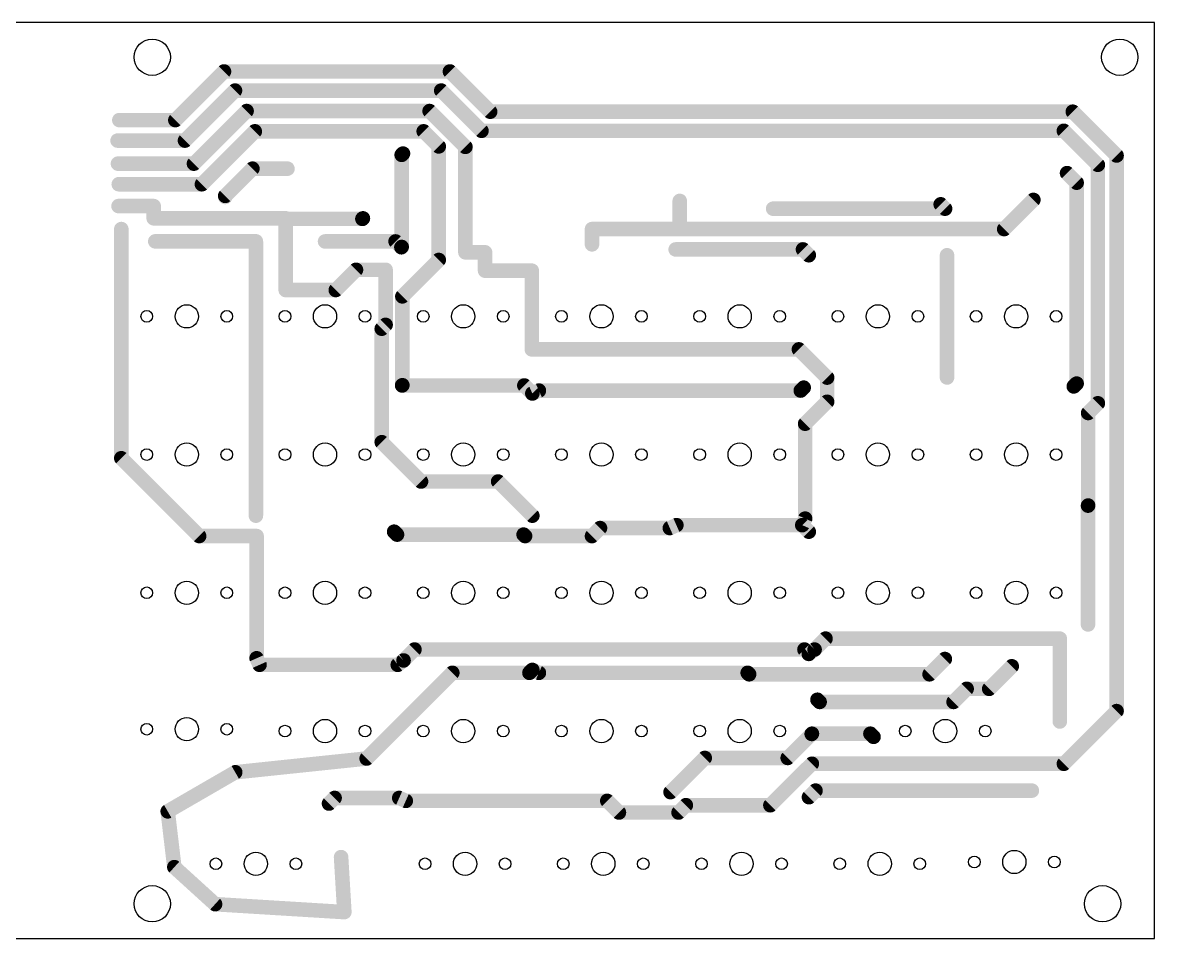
# Model space of a CAD drawing. Extents: x -7 to 304, y -10 to 116.
# Drawn here: x 148.4 to 304, y -9.5 to 116.4 of the extents above; entities that cross this region are included whole.
import ezdxf

# ---------------------------------------------------------------- set-up
doc = ezdxf.new("R2010")
doc.units = 0
doc.header["$MEASUREMENT"] = 0
doc.layers.add('1', color=12, linetype='CONTINUOUS')
doc.layers.add('20', color=31, linetype='CONTINUOUS')

msp = doc.modelspace()

# ---------------------------------------------------------------- linework, layer by layer
at = {"layer": '1', "const_width": 2}
for points in [[(176.1129, 109.66), (169.4279, 102.975)], [(207.17, 109.66), (176.1129, 109.66)], [(212.7, 104.13), (207.17, 109.66)], [(177.6262, 107.035), (170.7512, 100.16)], [(205.975, 107.035), (177.6262, 107.035)], [(211.505, 101.505), (205.975, 107.035)], [(179.2212, 104.22), (171.9912, 96.99)], [(204.38, 104.22), (179.2212, 104.22)], [(204.38, 104.22), (209.3, 99.3)], [(292.7899, 104.13), (212.7, 104.13)], [(298.8066, 98.1133), (292.7899, 104.13)], [(169.4279, 102.975), (161.73, 102.975)], [(170.7512, 100.16), (161.49, 100.16)], [(180.3496, 101.43), (173.0796, 94.16)], [(203.5654, 101.43), (180.3496, 101.43)], [(203.5654, 101.43), (205.635, 99.3605)], [(291.5566, 101.505), (211.505, 101.505)], [(296.2316, 96.83), (291.5566, 101.505)], [(205.635, 99.3605), (205.635, 83.7495)], [(209.3, 99.3), (209.3, 84.8006)], [(200.72, 98.38), (200.54, 98.2)], [(200.54, 98.2), (200.54, 85.54)], [(298.8066, 21.7412), (298.8066, 98.1133)], [(171.9912, 96.99), (161.54, 96.99)], [(180.02, 96.3), (176.28, 92.56)], [(184.84, 96.3), (180.02, 96.3)], [(293.316, 94.374), (292, 95.69)], [(296.2316, 64.0516), (296.2316, 96.83)], [(173.0796, 94.16), (161.65, 94.16)], [(293.316, 94.374), (293.316, 66.761)], [(176.28, 92.415), (176.28, 92.56)], [(166.45, 91.16), (161.62, 91.16)], [(166.45, 89.48), (166.45, 91.16)], [(238.76, 91.87), (238.76, 88)], [(251.6, 90.8), (275.23, 90.8)], [(275.23, 90.8), (274.63, 91.4)], [(287.37, 92.01), (283.36, 88)], [(184.595, 89.48), (166.45, 89.48)], [(184.595, 89.4), (184.595, 89.48)], [(195.14, 89.4), (184.595, 89.4)], [(184.595, 79.62), (184.595, 89.4)], [(195.21, 89.47), (195.14, 89.4)], [(162, 88), (162, 56.5)], [(226.7, 85.9), (226.7, 88)], [(238.76, 88), (226.7, 88)], [(283.36, 88), (238.76, 88)], [(166.67, 86.31), (180.5, 86.31)], [(180.5, 48.6), (180.5, 86.31)], [(199.7, 86.3), (190.01, 86.3)], [(199.7, 86.3), (200.5, 85.5)], [(200.5, 85.5), (200.54, 85.54)], [(209.3, 84.8006), (212, 84.8006)], [(212, 84.8006), (212, 82.28)], [(238.2, 85.2), (255.7, 85.2)], [(255.7, 85.2), (256.5, 84.4)], [(205.635, 83.7495), (200.635, 78.7495)], [(275.5, 67.6), (275.5, 84.4)], [(191.48, 79.62), (194.26, 82.4)], [(194.26, 82.4), (198.33, 82.4)], [(198.33, 82.4), (198.33, 74.83)], [(212, 82.28), (218.425, 82.28)], [(218.425, 71.46), (218.425, 82.28)], [(184.595, 79.62), (191.48, 79.62)], [(200.635, 78.7495), (200.635, 66.535)], [(198.33, 74.83), (197.8, 74.3)], [(197.8, 74.3), (197.8, 58.7)], [(255.14, 71.46), (218.425, 71.46)], [(255.14, 71.46), (259.02, 67.58)], [(259.02, 64.26), (259.02, 67.58)], [(200.635, 66.535), (200.6, 66.5)], [(200.6, 66.5), (217.4, 66.5)], [(217.4, 66.5), (218.5, 65.4)], [(255.4, 65.8), (255.8, 66.2)], [(292.925, 66.37), (293.316, 66.761)], [(219.4, 65.8), (218.5, 65.4)], [(219.4, 65.8), (255.4, 65.8)], [(259.02, 64.26), (256, 61.24)], [(296.2316, 64.0516), (294.9, 62.72)], [(256, 61.24), (256, 48.2)], [(294.9, 62.72), (294.9, 50)], [(197.8, 58.7), (203.2, 53.3)], [(162, 56.5), (172.7, 45.8)], [(203.2, 53.3), (213.8, 53.3)], [(213.8, 53.3), (218.5, 48.6)], [(294.9, 50), (294.88, 49.98)], [(294.88, 49.98), (294.88, 33.65)], [(237.4, 46.9), (238.3, 47.3)], [(238.3, 47.3), (255.6, 47.3)], [(256, 48.2), (255.6, 47.3)], [(255.6, 47.3), (256.5, 46.4)], [(172.7, 45.8), (180.6, 45.8)], [(180.6, 45.8), (180.6, 29)], [(199.9, 46), (199.5, 46.4)], [(217.3, 46), (199.9, 46)], [(217.5, 45.8), (217.3, 46)], [(226.7, 45.8), (217.5, 45.8)], [(227.8, 46.9), (226.7, 45.8)], [(237.4, 46.9), (227.8, 46.9)], [(257.3, 30.2), (258.8, 31.7)], [(258.8, 31.7), (291, 31.7)], [(291, 31.7), (291, 20.31)], [(200.8, 28.7), (202.3, 30.2)], [(202.3, 30.2), (255.9, 30.2)], [(255.9, 30.2), (256.5, 29.6)], [(257.3, 30.2), (256.5, 29.6)], [(180.6, 29), (181, 28.1)], [(200.8, 28.7), (200, 28.1)], [(273.1, 26.8), (275.2, 28.9)], [(200, 28.1), (181, 28.1)], [(218.1, 27), (218.5, 27.4)], [(219.4, 27), (218.5, 27.4)], [(281.3, 24.8), (284.4, 27.9)], [(195.725, 15.225), (207.5, 27)], [(207.5, 27), (218.1, 27)], [(219.4, 27), (248.1, 27)], [(248.1, 27), (248.3, 26.8)], [(248.3, 26.8), (273.1, 26.8)], [(276.4, 23), (278.2, 24.8)], [(278.2, 24.8), (281.3, 24.8)], [(257.69, 23.3), (257.99, 23)], [(257.99, 23), (276.4, 23)], [(291.5654, 14.5), (298.8066, 21.7412)], [(256.9, 18.6), (253.6, 15.3)], [(256.9, 18.6), (256.93, 18.63)], [(264.97, 18.63), (256.93, 18.63)], [(265.4, 18.2), (264.97, 18.63)], [(177.66, 13.33), (195.725, 15.225)], [(242.2, 15.3), (237.5, 10.6)], [(253.6, 15.3), (242.2, 15.3)], [(168.38, 7.96), (177.66, 13.33)], [(251.22, 8.8), (256.92, 14.5)], [(256.92, 14.5), (291.5654, 14.5)], [(256.52, 9.91), (257.42, 10.81)], [(287.16, 10.81), (257.42, 10.81)], [(191.32, 9.8), (190.55, 9.03)], [(200.2, 9.8), (191.32, 9.8)], [(201.1, 9.4), (200.2, 9.8)], [(201.1, 9.4), (228.8, 9.4)], [(228.8, 9.4), (230.4, 7.8)], [(238.6, 7.8), (239.6, 8.8)], [(239.6, 8.8), (251.22, 8.8)], [(168.38, 7.96), (169.29, 0.29)], [(230.4, 7.8), (238.6, 7.8)], [(192.66, -5.89), (192.21, 1.67)], [(169.29, 0.29), (174.89, -4.8)], [(174.89, -4.8), (192.66, -5.89)]]:
    msp.add_lwpolyline(points, dxfattribs=at)
at = {"layer": '1', "const_width": 1}
for points in [[(176.1129, 110.16, 1), (176.1129, 109.16)], [(176.4664, 109.3064, 1), (175.7593, 110.0136)], [(207.5236, 110.0136, 1), (206.8164, 109.3064)], [(207.17, 109.16, 1), (207.17, 110.16)], [(177.6262, 107.535, 1), (177.6262, 106.535)], [(177.9798, 106.6814, 1), (177.2727, 107.3886)], [(206.3286, 107.3886, 1), (205.6214, 106.6814)], [(205.975, 106.535, 1), (205.975, 107.535)], [(179.2212, 104.72, 1), (179.2212, 103.72)], [(179.5748, 103.8664, 1), (178.8677, 104.5736)], [(204.7336, 104.5736, 1), (204.0264, 103.8664)], [(204.38, 103.72, 1), (204.38, 104.72)], [(212.7, 104.63, 1), (212.7, 103.63)], [(212.3464, 103.7764, 1), (213.0536, 104.4836)], [(293.1435, 104.4836, 1), (292.4364, 103.7764)], [(292.7899, 103.63, 1), (292.7899, 104.63)], [(161.73, 103.475, 1), (161.73, 102.475)], [(169.0743, 103.3286, 1), (169.7814, 102.6214)], [(169.4279, 102.475, 1), (169.4279, 103.475)], [(161.49, 100.66, 1), (161.49, 99.66)], [(170.7512, 99.66, 1), (170.7512, 100.66)], [(180.3496, 101.93, 1), (180.3496, 100.93)], [(180.7031, 101.0764, 1), (179.996, 101.7836)], [(203.919, 101.7836, 1), (203.2119, 101.0764)], [(203.5654, 100.93, 1), (203.5654, 101.93)], [(211.505, 102.005, 1), (211.505, 101.005)], [(211.1514, 101.1514, 1), (211.8586, 101.8586)], [(291.9102, 101.8586, 1), (291.203, 101.1514)], [(291.5566, 101.005, 1), (291.5566, 102.005)], [(170.3977, 100.5136, 1), (171.1048, 99.8064)], [(206.135, 99.3605, 1), (205.135, 99.3605)], [(205.2814, 99.0069, 1), (205.9886, 99.714)], [(209.8, 99.3, 1), (208.8, 99.3)], [(208.9464, 98.9464, 1), (209.6536, 99.6536)], [(200.1864, 98.5536, 1), (200.8936, 97.8464)], [(201.04, 98.2, 1), (200.04, 98.2)], [(201.0736, 98.0264, 1), (200.3664, 98.7336)], [(299.3066, 98.1133, 1), (298.3066, 98.1133)], [(298.453, 97.7598, 1), (299.1602, 98.4669)], [(161.54, 97.49, 1), (161.54, 96.49)], [(171.6377, 97.3436, 1), (172.3448, 96.6364)], [(171.9912, 96.49, 1), (171.9912, 97.49)], [(180.02, 96.8, 1), (180.02, 95.8)], [(180.3736, 95.9464, 1), (179.6664, 96.6536)], [(184.84, 95.8, 1), (184.84, 96.8)], [(292.3536, 96.0436, 1), (291.6464, 95.3364)], [(296.7316, 96.83, 1), (295.7316, 96.83)], [(295.878, 96.4764, 1), (296.5852, 97.1836)], [(161.65, 94.66, 1), (161.65, 93.66)], [(172.726, 94.5136, 1), (173.4331, 93.8064)], [(173.0796, 93.66, 1), (173.0796, 94.66)], [(293.816, 94.374, 1), (292.816, 94.374)], [(292.9624, 94.0204, 1), (293.6696, 94.7276)], [(175.9264, 92.9136, 1), (176.6336, 92.2064)], [(176.78, 92.56, 1), (175.78, 92.56)], [(161.62, 91.66, 1), (161.62, 90.66)], [(166.95, 91.16, 1), (165.95, 91.16)], [(166.45, 90.66, 1), (166.45, 91.66)], [(175.78, 92.415, 1), (176.78, 92.415)], [(239.26, 91.87, 1), (238.26, 91.87)], [(251.6, 91.3, 1), (251.6, 90.3)], [(274.9836, 91.7536, 1), (274.2764, 91.0464)], [(275.23, 90.3, 1), (275.23, 91.3)], [(287.7236, 91.6564, 1), (287.0164, 92.3636)], [(166.45, 89.98, 1), (166.45, 88.98)], [(185.095, 89.48, 1), (184.095, 89.48)], [(184.595, 89.9, 1), (184.595, 88.9)], [(185.095, 89.4, 1), (184.095, 89.4)], [(184.595, 88.98, 1), (184.595, 89.98)], [(194.7864, 89.7536, 1), (195.4936, 89.0464)], [(195.5636, 89.1164, 1), (194.8564, 89.8236)], [(195.14, 88.9, 1), (195.14, 89.9)], [(274.8764, 90.4464, 1), (275.5836, 91.1536)], [(162.5, 88, 1), (161.5, 88)], [(165.95, 89.48, 1), (166.95, 89.48)], [(184.095, 89.4, 1), (185.095, 89.4)], [(227.2, 88, 1), (226.2, 88)], [(226.7, 88.5, 1), (226.7, 87.5)], [(238.76, 88.5, 1), (238.76, 87.5)], [(238.76, 87.5, 1), (238.76, 88.5)], [(283.0064, 88.3536, 1), (283.7136, 87.6464)], [(283.36, 87.5, 1), (283.36, 88.5)], [(166.67, 86.81, 1), (166.67, 85.81)], [(181, 86.31, 1), (180, 86.31)], [(180.5, 85.81, 1), (180.5, 86.81)], [(190.01, 86.8, 1), (190.01, 85.8)], [(200.0536, 86.6536, 1), (199.3464, 85.9464)], [(199.7, 85.8, 1), (199.7, 86.8)], [(238.26, 88, 1), (239.26, 88)], [(200.1464, 85.8536, 1), (200.8536, 85.1464)], [(200.04, 85.54, 1), (201.04, 85.54)], [(200.1464, 85.1464, 1), (200.8536, 85.8536)], [(200.8936, 85.1864, 1), (200.1864, 85.8936)], [(209.3, 85.3006, 1), (209.3, 84.3006)], [(212.5, 84.8006, 1), (211.5, 84.8006)], [(212, 84.3006, 1), (212, 85.3006)], [(226.2, 85.9, 1), (227.2, 85.9)], [(238.2, 85.7, 1), (238.2, 84.7)], [(256.0536, 85.5536, 1), (255.3464, 84.8464)], [(255.7, 84.7, 1), (255.7, 85.7)], [(205.135, 83.7495, 1), (206.135, 83.7495)], [(205.9886, 83.396, 1), (205.2814, 84.1031)], [(208.8, 84.8006, 1), (209.8, 84.8006)], [(256.1464, 84.0464, 1), (256.8536, 84.7536)], [(276, 84.4, 1), (275, 84.4)], [(194.26, 82.9, 1), (194.26, 81.9)], [(194.6136, 82.0464, 1), (193.9064, 82.7536)], [(198.83, 82.4, 1), (197.83, 82.4)], [(198.33, 81.9, 1), (198.33, 82.9)], [(212, 82.78, 1), (212, 81.78)], [(211.5, 82.28, 1), (212.5, 82.28)], [(218.925, 82.28, 1), (217.925, 82.28)], [(218.425, 81.78, 1), (218.425, 82.78)], [(184.595, 80.12, 1), (184.595, 79.12)], [(184.095, 79.62, 1), (185.095, 79.62)], [(191.1264, 79.9736, 1), (191.8336, 79.2664)], [(191.48, 79.12, 1), (191.48, 80.12)], [(201.135, 78.7495, 1), (200.135, 78.7495)], [(200.2814, 79.1031, 1), (200.9886, 78.396)], [(197.4464, 74.6536, 1), (198.1536, 73.9464)], [(198.3, 74.3, 1), (197.3, 74.3)], [(197.83, 74.83, 1), (198.83, 74.83)], [(198.6836, 74.4764, 1), (197.9764, 75.1836)], [(218.425, 71.96, 1), (218.425, 70.96)], [(217.925, 71.46, 1), (218.925, 71.46)], [(255.4936, 71.8136, 1), (254.7864, 71.1064)], [(255.14, 70.96, 1), (255.14, 71.96)], [(259.52, 67.58, 1), (258.52, 67.58)], [(200.2464, 66.8536, 1), (200.9536, 66.1464)], [(200.6, 67, 1), (200.6, 66)], [(200.135, 66.535, 1), (201.135, 66.535)], [(200.9886, 66.1814, 1), (200.2814, 66.8886)], [(217.7536, 66.8536, 1), (217.0464, 66.1464)], [(217.4, 66, 1), (217.4, 67)], [(256.1536, 65.8464, 1), (255.4464, 66.5536)], [(258.6664, 67.2264, 1), (259.3736, 67.9336)], [(275, 67.6, 1), (276, 67.6)], [(292.5714, 66.7236, 1), (293.2786, 66.0164)], [(292.816, 66.761, 1), (293.816, 66.761)], [(293.6696, 66.4074, 1), (292.9624, 67.1146)], [(218.2969, 65.8569, 1), (218.7031, 64.9431)], [(218.1464, 65.0464, 1), (218.8536, 65.7536)], [(219.4, 66.3, 1), (219.4, 65.3)], [(219.6031, 65.3431, 1), (219.1969, 66.2569)], [(255.0464, 66.1536, 1), (255.7536, 65.4464)], [(255.4, 65.3, 1), (255.4, 66.3)], [(258.52, 64.26, 1), (259.52, 64.26)], [(259.3736, 63.9064, 1), (258.6664, 64.6136)], [(295.7316, 64.0516, 1), (296.7316, 64.0516)], [(296.5852, 63.698, 1), (295.878, 64.4052)], [(256.5, 61.24, 1), (255.5, 61.24)], [(294.5464, 63.0736, 1), (295.2536, 62.3664)], [(295.4, 62.72, 1), (294.4, 62.72)], [(255.6464, 61.5936, 1), (256.3536, 60.8864)], [(198.1536, 59.0536, 1), (197.4464, 58.3464)], [(197.3, 58.7, 1), (198.3, 58.7)], [(162.3536, 56.8536, 1), (161.6464, 56.1464)], [(161.5, 56.5, 1), (162.5, 56.5)], [(203.2, 53.8, 1), (203.2, 52.8)], [(202.8464, 52.9464, 1), (203.5536, 53.6536)], [(214.1536, 53.6536, 1), (213.4464, 52.9464)], [(213.8, 52.8, 1), (213.8, 53.8)], [(294.5264, 50.3336, 1), (295.2336, 49.6264)], [(295.38, 49.98, 1), (294.38, 49.98)], [(294.4, 50, 1), (295.4, 50)], [(295.2536, 49.6464, 1), (294.5464, 50.3536)], [(180, 48.6, 1), (181, 48.6)], [(218.1464, 48.2464, 1), (218.8536, 48.9536)], [(238.3, 47.8, 1), (238.3, 46.8)], [(238.5031, 46.8431, 1), (238.0969, 47.7569)], [(255.9536, 47.6536, 1), (255.2464, 46.9464)], [(255.5, 48.2, 1), (256.5, 48.2)], [(256.4569, 47.9969, 1), (255.5431, 48.4031)], [(255.6, 46.8, 1), (255.6, 47.8)], [(172.7, 46.3, 1), (172.7, 45.3)], [(181.1, 45.8, 1), (180.1, 45.8)], [(180.6, 45.3, 1), (180.6, 46.3)], [(199.8536, 46.7536, 1), (199.1464, 46.0464)], [(199.9, 46.5, 1), (199.9, 45.5)], [(199.5464, 45.6464, 1), (200.2536, 46.3536)], [(217.6536, 46.3536, 1), (216.9464, 45.6464)], [(217.5, 46.3, 1), (217.5, 45.3)], [(217.3, 45.5, 1), (217.3, 46.5)], [(226.7, 45.3, 1), (226.7, 46.3)], [(227.8, 47.4, 1), (227.8, 46.4)], [(228.1536, 46.5464, 1), (227.4464, 47.2536)], [(237.1969, 47.3569, 1), (237.6031, 46.4431)], [(237.4, 46.4, 1), (237.4, 47.4)], [(255.1431, 47.5031, 1), (256.0569, 47.0969)], [(256.1464, 46.0464, 1), (256.8536, 46.7536)], [(172.3464, 45.4464, 1), (173.0536, 46.1536)], [(217.1464, 45.4464, 1), (217.8536, 46.1536)], [(226.3464, 46.1536, 1), (227.0536, 45.4464)], [(258.8, 32.2, 1), (258.8, 31.2)], [(259.1536, 31.3464, 1), (258.4464, 32.0536)], [(291.5, 31.7, 1), (290.5, 31.7)], [(291, 31.2, 1), (291, 32.2)], [(294.38, 33.65, 1), (295.38, 33.65)], [(202.3, 30.7, 1), (202.3, 29.7)], [(202.6536, 29.8464, 1), (201.9464, 30.5536)], [(256.2536, 30.5536, 1), (255.5464, 29.8464)], [(255.9, 29.7, 1), (255.9, 30.7)], [(257.6, 29.8, 1), (257, 30.6)], [(181.0569, 29.2031, 1), (180.1431, 28.7969)], [(201.1, 28.3, 1), (200.5, 29.1)], [(256.2, 30, 1), (256.8, 29.2)], [(256.1464, 29.2464, 1), (256.8536, 29.9536)], [(256.9464, 30.5536, 1), (257.6536, 29.8464)], [(275.5536, 28.5464, 1), (274.8464, 29.2536)], [(180.1, 29, 1), (181.1, 29)], [(181, 28.6, 1), (181, 27.6)], [(180.5431, 27.8969, 1), (181.4569, 28.3031)], [(199.7, 28.5, 1), (200.3, 27.7)], [(200, 27.6, 1), (200, 28.6)], [(200.4464, 29.0536, 1), (201.1536, 28.3464)], [(218.7031, 27.8569, 1), (218.2969, 26.9431)], [(218.8536, 27.0464, 1), (218.1464, 27.7536)], [(284.7536, 27.5464, 1), (284.0464, 28.2536)], [(207.5, 27.5, 1), (207.5, 26.5)], [(207.8536, 26.6464, 1), (207.1464, 27.3536)], [(217.7464, 27.3536, 1), (218.4536, 26.6464)], [(218.1, 26.5, 1), (218.1, 27.5)], [(219.4, 27.5, 1), (219.4, 26.5)], [(219.1969, 26.5431, 1), (219.6031, 27.4569)], [(248.4536, 27.3536, 1), (247.7464, 26.6464)], [(248.3, 27.3, 1), (248.3, 26.3)], [(247.9464, 26.4464, 1), (248.6536, 27.1536)], [(248.1, 26.5, 1), (248.1, 27.5)], [(272.7464, 27.1536, 1), (273.4536, 26.4464)], [(273.1, 26.3, 1), (273.1, 27.3)], [(278.2, 25.3, 1), (278.2, 24.3)], [(278.5536, 24.4464, 1), (277.8464, 25.1536)], [(280.9464, 25.1536, 1), (281.6536, 24.4464)], [(281.3, 24.3, 1), (281.3, 25.3)], [(258.0436, 23.6536, 1), (257.3364, 22.9464)], [(257.99, 23.5, 1), (257.99, 22.5)], [(257.6364, 22.6464, 1), (258.3436, 23.3536)], [(276.0464, 23.3536, 1), (276.7536, 22.6464)], [(276.4, 22.5, 1), (276.4, 23.5)], [(298.3066, 21.7412, 1), (299.3066, 21.7412)], [(299.1602, 21.3876, 1), (298.453, 22.0947)], [(290.5, 20.31, 1), (291.5, 20.31)], [(256.5464, 18.9536, 1), (257.2536, 18.2464)], [(256.93, 19.13, 1), (256.93, 18.13)], [(257.2536, 18.2464, 1), (256.5464, 18.9536)], [(257.2836, 18.2764, 1), (256.5764, 18.9836)], [(265.3236, 18.9836, 1), (264.6164, 18.2764)], [(264.97, 18.13, 1), (264.97, 19.13)], [(265.0464, 17.8464, 1), (265.7536, 18.5536)], [(195.3714, 15.5786, 1), (196.0786, 14.8714)], [(195.7772, 14.7277, 1), (195.6728, 15.7223)], [(242.2, 15.8, 1), (242.2, 14.8)], [(242.5536, 14.9464, 1), (241.8464, 15.6536)], [(253.2464, 15.6536, 1), (253.9536, 14.9464)], [(253.6, 14.8, 1), (253.6, 15.8)], [(177.6078, 13.8273, 1), (177.7122, 12.8327)], [(177.9104, 12.8972, 1), (177.4096, 13.7628)], [(256.92, 15, 1), (256.92, 14)], [(257.2736, 14.1464, 1), (256.5664, 14.8536)], [(291.2119, 14.8536, 1), (291.919, 14.1464)], [(291.5654, 14, 1), (291.5654, 15)], [(237.1464, 10.9536, 1), (237.8536, 10.2464)], [(257.42, 11.31, 1), (257.42, 10.31)], [(257.7736, 10.4564, 1), (257.0664, 11.1636)], [(287.16, 10.31, 1), (287.16, 11.31)], [(190.1964, 9.3836, 1), (190.9036, 8.6764)], [(191.32, 10.3, 1), (191.32, 9.3)], [(191.6736, 9.4464, 1), (190.9664, 10.1536)], [(200.4031, 10.2569, 1), (199.9969, 9.3431)], [(200.2, 9.3, 1), (200.2, 10.3)], [(201.1, 9.9, 1), (201.1, 8.9)], [(200.8969, 8.9431, 1), (201.3031, 9.8569)], [(229.1536, 9.7536, 1), (228.4464, 9.0464)], [(228.8, 8.9, 1), (228.8, 9.9)], [(239.6, 9.3, 1), (239.6, 8.3)], [(239.9536, 8.4464, 1), (239.2464, 9.1536)], [(250.8664, 9.1536, 1), (251.5736, 8.4464)], [(251.22, 8.3, 1), (251.22, 9.3)], [(256.1664, 10.2636, 1), (256.8736, 9.5564)], [(168.8765, 8.0189, 1), (167.8835, 7.9011)], [(168.1296, 8.3928, 1), (168.6304, 7.5272)], [(230.4, 8.3, 1), (230.4, 7.3)], [(230.0464, 7.4464, 1), (230.7536, 8.1536)], [(238.2464, 8.1536, 1), (238.9536, 7.4464)], [(238.6, 7.3, 1), (238.6, 8.3)], [(192.7091, 1.6997, 1), (191.7109, 1.6403)], [(169.6263, 0.66, 1), (168.9537, -0.08)], [(168.7935, 0.2311, 1), (169.7865, 0.3489)], [(174.9206, -4.3009, 1), (174.8594, -5.2991)], [(174.5537, -5.17, 1), (175.2263, -4.43)], [(192.1609, -5.9197, 1), (193.1591, -5.8603)], [(192.6294, -6.3891, 1), (192.6906, -5.3909)]]:
    msp.add_lwpolyline(points, format="xyb", dxfattribs=at)
at = {"layer": '20'}
for p, q in [((304, 116.375), (-7.125, 116.375)), ((304, -9.5), (304, 116.375)), ((-7.125, -9.5), (304, -9.5))]:
    msp.add_line(p, q, dxfattribs=at)
for centre, radius in [((166.25, 111.625), 2.5), ((299.25, 111.625), 2.5), ((165.5, 76), 0.8), ((171, 76), 1.6), ((176.5, 76), 0.8), ((184.5, 76), 0.8), ((190, 76), 1.6), ((195.5, 76), 0.8), ((203.5, 76), 0.8), ((209, 76), 1.6), ((214.5, 76), 0.8), ((222.5, 76), 0.8), ((228, 76), 1.6), ((233.5, 76), 0.8), ((241.5, 76), 0.8), ((247, 76), 1.6), ((252.5, 76), 0.8), ((260.5, 76), 0.8), ((266, 76), 1.6), ((271.5, 76), 0.8), ((279.5, 76), 0.8), ((285, 76), 1.6), ((290.5, 76), 0.8), ((165.5, 57), 0.8), ((171, 57), 1.6), ((176.5, 57), 0.8), ((184.5, 57), 0.8), ((190, 57), 1.6), ((195.5, 57), 0.8), ((203.5, 57), 0.8), ((209, 57), 1.6), ((214.5, 57), 0.8), ((222.5, 57), 0.8), ((228, 57), 1.6), ((233.5, 57), 0.8), ((241.5, 57), 0.8), ((247, 57), 1.6), ((252.5, 57), 0.8), ((260.5, 57), 0.8), ((266, 57), 1.6), ((271.5, 57), 0.8), ((279.5, 57), 0.8), ((285, 57), 1.6), ((290.5, 57), 0.8), ((171, 38), 1.6), ((190, 38), 1.6), ((209, 38), 1.6), ((228, 38), 1.6), ((247, 38), 1.6), ((266, 38), 1.6), ((285, 38), 1.6), ((165.5, 38), 0.8), ((176.5, 38), 0.8), ((184.5, 38), 0.8), ((195.5, 38), 0.8), ((203.5, 38), 0.8), ((214.5, 38), 0.8), ((222.5, 38), 0.8), ((233.5, 38), 0.8), ((241.5, 38), 0.8), ((252.5, 38), 0.8), ((260.5, 38), 0.8), ((271.5, 38), 0.8), ((279.5, 38), 0.8), ((290.5, 38), 0.8), ((171, 19.25), 1.6), ((190, 19), 1.6), ((209, 19), 1.6), ((228, 19), 1.6), ((247, 19), 1.6), ((275.25, 19), 1.6), ((165.5, 19.25), 0.8), ((176.5, 19.25), 0.8), ((184.5, 19), 0.8), ((195.5, 19), 0.8), ((203.5, 19), 0.8), ((214.5, 19), 0.8), ((222.5, 19), 0.8), ((233.5, 19), 0.8), ((241.5, 19), 0.8), ((252.5, 19), 0.8), ((269.75, 19), 0.8), ((280.75, 19), 0.8), ((180.5, 0.75), 1.6), ((209.25, 0.75), 1.6), ((228.25, 0.75), 1.6), ((247.25, 0.75), 1.6), ((266.25, 0.75), 1.6), ((279.25, 1), 0.8), ((284.75, 1), 1.6), ((290.25, 1), 0.8), ((175, 0.75), 0.8), ((186, 0.75), 0.8), ((203.75, 0.75), 0.8), ((214.75, 0.75), 0.8), ((222.75, 0.75), 0.8), ((233.75, 0.75), 0.8), ((241.75, 0.75), 0.8), ((252.75, 0.75), 0.8), ((260.75, 0.75), 0.8), ((271.75, 0.75), 0.8), ((166.25, -4.75), 2.5), ((296.875, -4.75), 2.5)]:
    msp.add_circle(centre, radius, dxfattribs=at)

doc.saveas('drawing.dxf')
